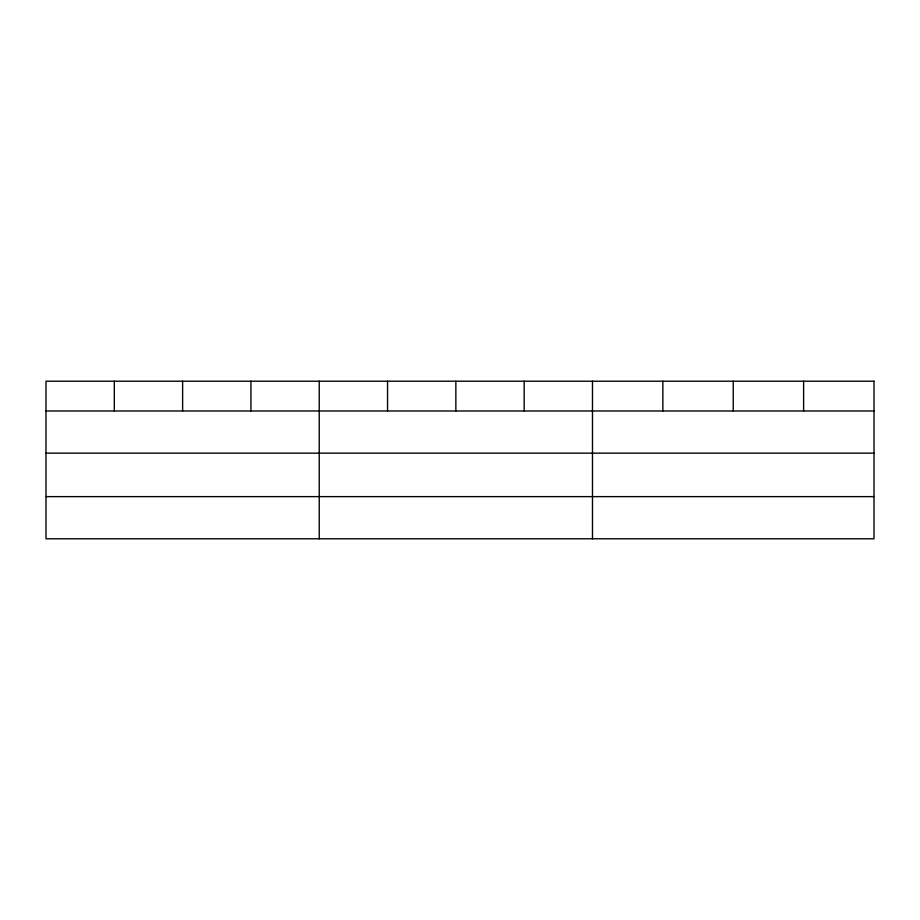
<?xml version="1.0" encoding="UTF-8"?>
<svg xmlns="http://www.w3.org/2000/svg" width="920" height="920" viewBox="0 0 920 920"><rect width="100%" height="100%" fill="white"/><g stroke="black" fill="none" stroke-linecap="round" stroke-linejoin="round"><path stroke-width="1.38" d="M46 410.975L874 410.975M46 453.157L874 453.157M46 496.616L874 496.616M803.62 381.213L803.62 410.975M733.24 381.213L733.24 410.975M662.86 381.213L662.86 410.975M592.48 381.213L592.48 538.786M524.17 381.213L524.17 410.975M455.86 381.213L455.86 410.975M387.55 381.213L387.55 410.975M319.24 381.213L319.24 538.786M250.93 381.213L250.93 410.975M182.62 381.213L182.62 410.975M114.31 381.213L114.31 410.975M874 381.213L46 381.213L46 538.786L874 538.786L874 381.213"/></g></svg>
